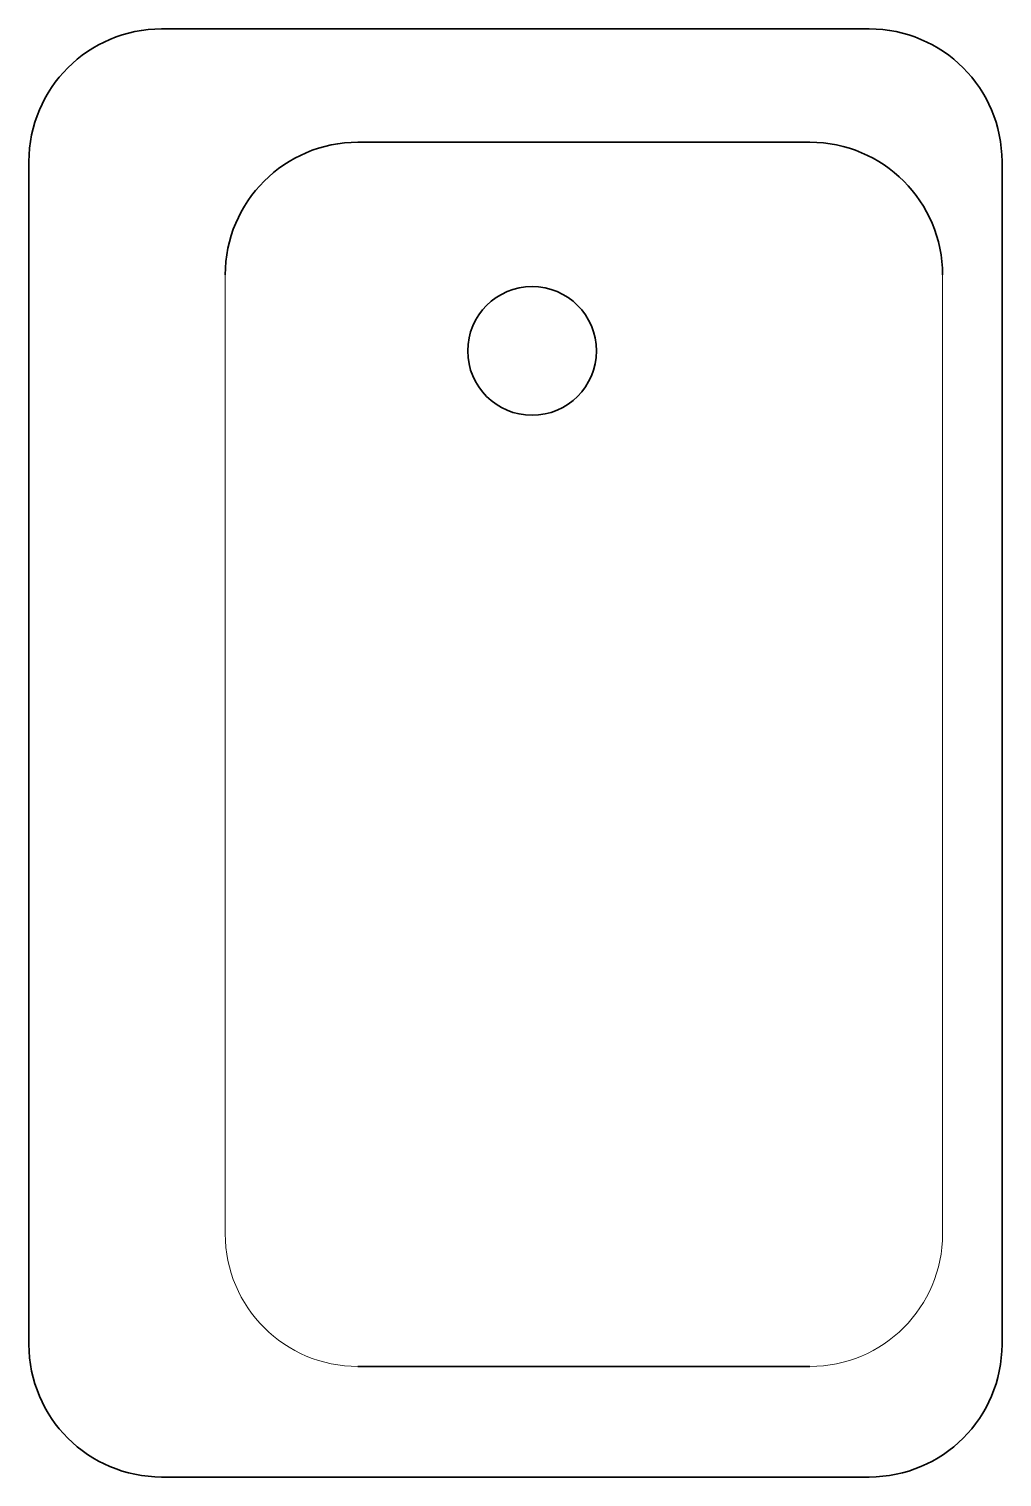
# Model space of a CAD drawing. Header units: inches. Extents: x 40.9 to 62.9, y -187.1 to -154.3.
import ezdxf

# ---------------------------------------------------------------- set-up
doc = ezdxf.new("R2010")
doc.units = ezdxf.units.IN
doc.header["$MEASUREMENT"] = 0
doc.layers.add('A201-Floorplan-2nd-floor', color=3, linetype='Continuous', lineweight=9)

msp = doc.modelspace()

# ---------------------------------------------------------------- linework, layer by layer
at = {"layer": 'A201-Floorplan-2nd-floor', "lineweight": 30}
for p, q in [((43.942, -154.319), (59.942, -154.319)), ((48.38, -156.882), (58.599, -156.882)), ((40.942, -157.319), (40.942, -184.069)), ((62.942, -157.319), (62.942, -184.069)), ((48.38, -184.569), (58.599, -184.569)), ((43.942, -187.069), (59.942, -187.069))]:
    msp.add_line(p, q, dxfattribs=at)
at = {"layer": 'A201-Floorplan-2nd-floor'}
for p, q in [((45.38, -181.569), (45.38, -159.882)), ((61.599, -159.882), (61.599, -181.569))]:
    msp.add_line(p, q, dxfattribs=at)
at = {"layer": 'A201-Floorplan-2nd-floor', "lineweight": 30}
msp.add_circle((52.317, -161.601), 1.455, dxfattribs=at)
for centre, start, end in [((43.942, -157.319), 90, 180), ((59.942, -157.319), 0, 90), ((48.38, -159.882), 90, 180), ((58.599, -159.882), 0, 90), ((43.942, -184.069), 180, 270), ((59.942, -184.069), 270, 0)]:
    msp.add_arc(centre, 3, start, end, dxfattribs=at)
at = {"layer": 'A201-Floorplan-2nd-floor'}
for centre, start, end in [((48.38, -181.569), 180, 270), ((58.599, -181.569), 270, 0)]:
    msp.add_arc(centre, 3, start, end, dxfattribs=at)

doc.saveas('drawing.dxf')
